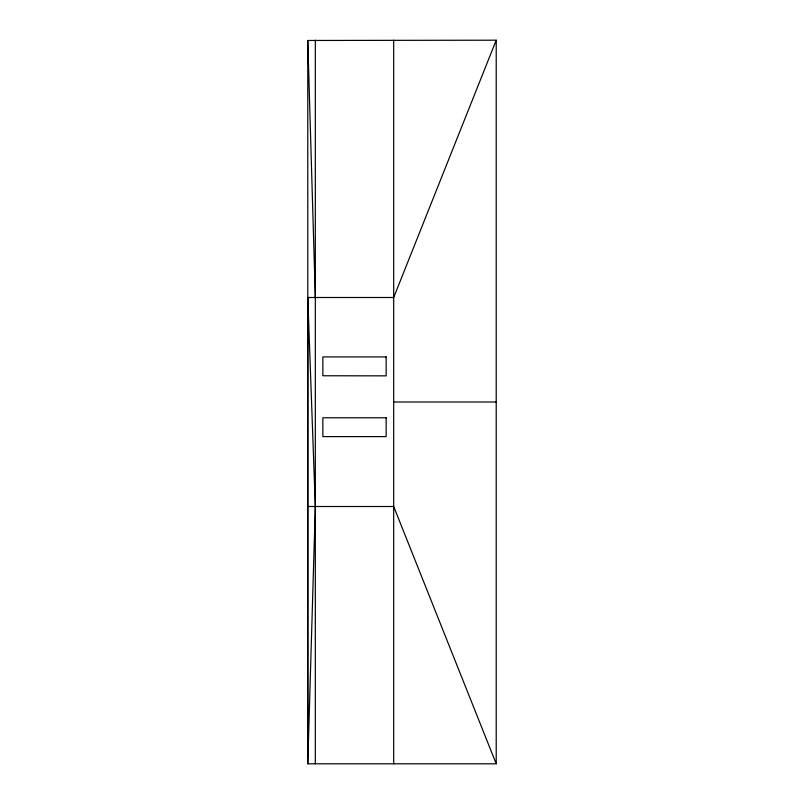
<?xml version="1.0" encoding="UTF-8"?>
<svg xmlns="http://www.w3.org/2000/svg" width="804" height="804" viewBox="0 0 804 804"><rect width="100%" height="100%" fill="white"/><g stroke="black" fill="none" stroke-linecap="round" stroke-linejoin="round"><path stroke-width="1.21" d="M307.781 40.471L307.781 763.8L496.219 763.8L496.219 40.2L307.781 40.471L315.319 297.5M496.219 40.2L393.689 297.5L307.781 297.5L307.781 763.8L315.319 506.5L307.781 297.5M393.689 402L496.219 402M307.781 506.5L393.689 506.5L496.219 763.8M393.689 40.2L393.689 763.8M315.319 40.2L315.319 763.8M386.151 356.916L322.856 356.916L322.856 375.759L386.151 375.86L386.151 356.916M386.151 417.768L322.856 417.768L322.856 436.612L386.151 436.612L386.151 417.768"/></g></svg>
